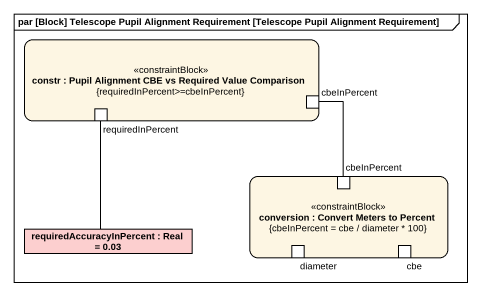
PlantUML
@startuml
mainframe par [Block] Telescope Pupil Alignment Requirement [Telescope Pupil Alignment Requirement]
rectangle "constr : Pupil Alignment CBE vs Required Value Comparison\n{requiredInPercent>=cbeInPercent}" as constr <<constraintBlock>> {
  port requiredInPercent
  port cbeInPercent
}
rectangle "conversion : Convert Meters to Percent\n{cbeInPercent = cbe / diameter * 100}" as conversion <<constraintBlock>> {
  port "cbeInPercent" as cbeInPercent_2
  port diameter
  port cbe
}
rectangle "requiredAccuracyInPercent : Real = 0.03" as requiredAccuracyInPercent #FCCFCF
requiredInPercent -- requiredAccuracyInPercent
cbeInPercent -- cbeInPercent_2
@enduml
